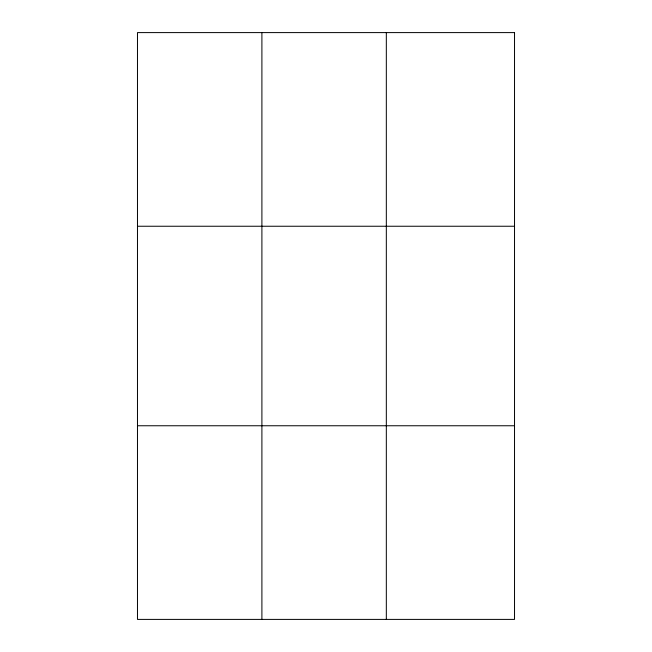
<?xml version="1.0" encoding="UTF-8"?>
<svg xmlns="http://www.w3.org/2000/svg" width="652" height="652" viewBox="0 0 652 652"><rect width="100%" height="100%" fill="white"/><g stroke="black" fill="none" stroke-linecap="round" stroke-linejoin="round"><path stroke-width="0.98" d="M261.9 32.6L261.9 619.4M386.326 32.6L386.326 619.4M137.474 226.244L514.526 226.244M137.474 425.756L514.526 425.756M514.526 32.6L514.526 619.4L137.474 619.4L137.474 32.6L514.526 32.6"/></g></svg>
